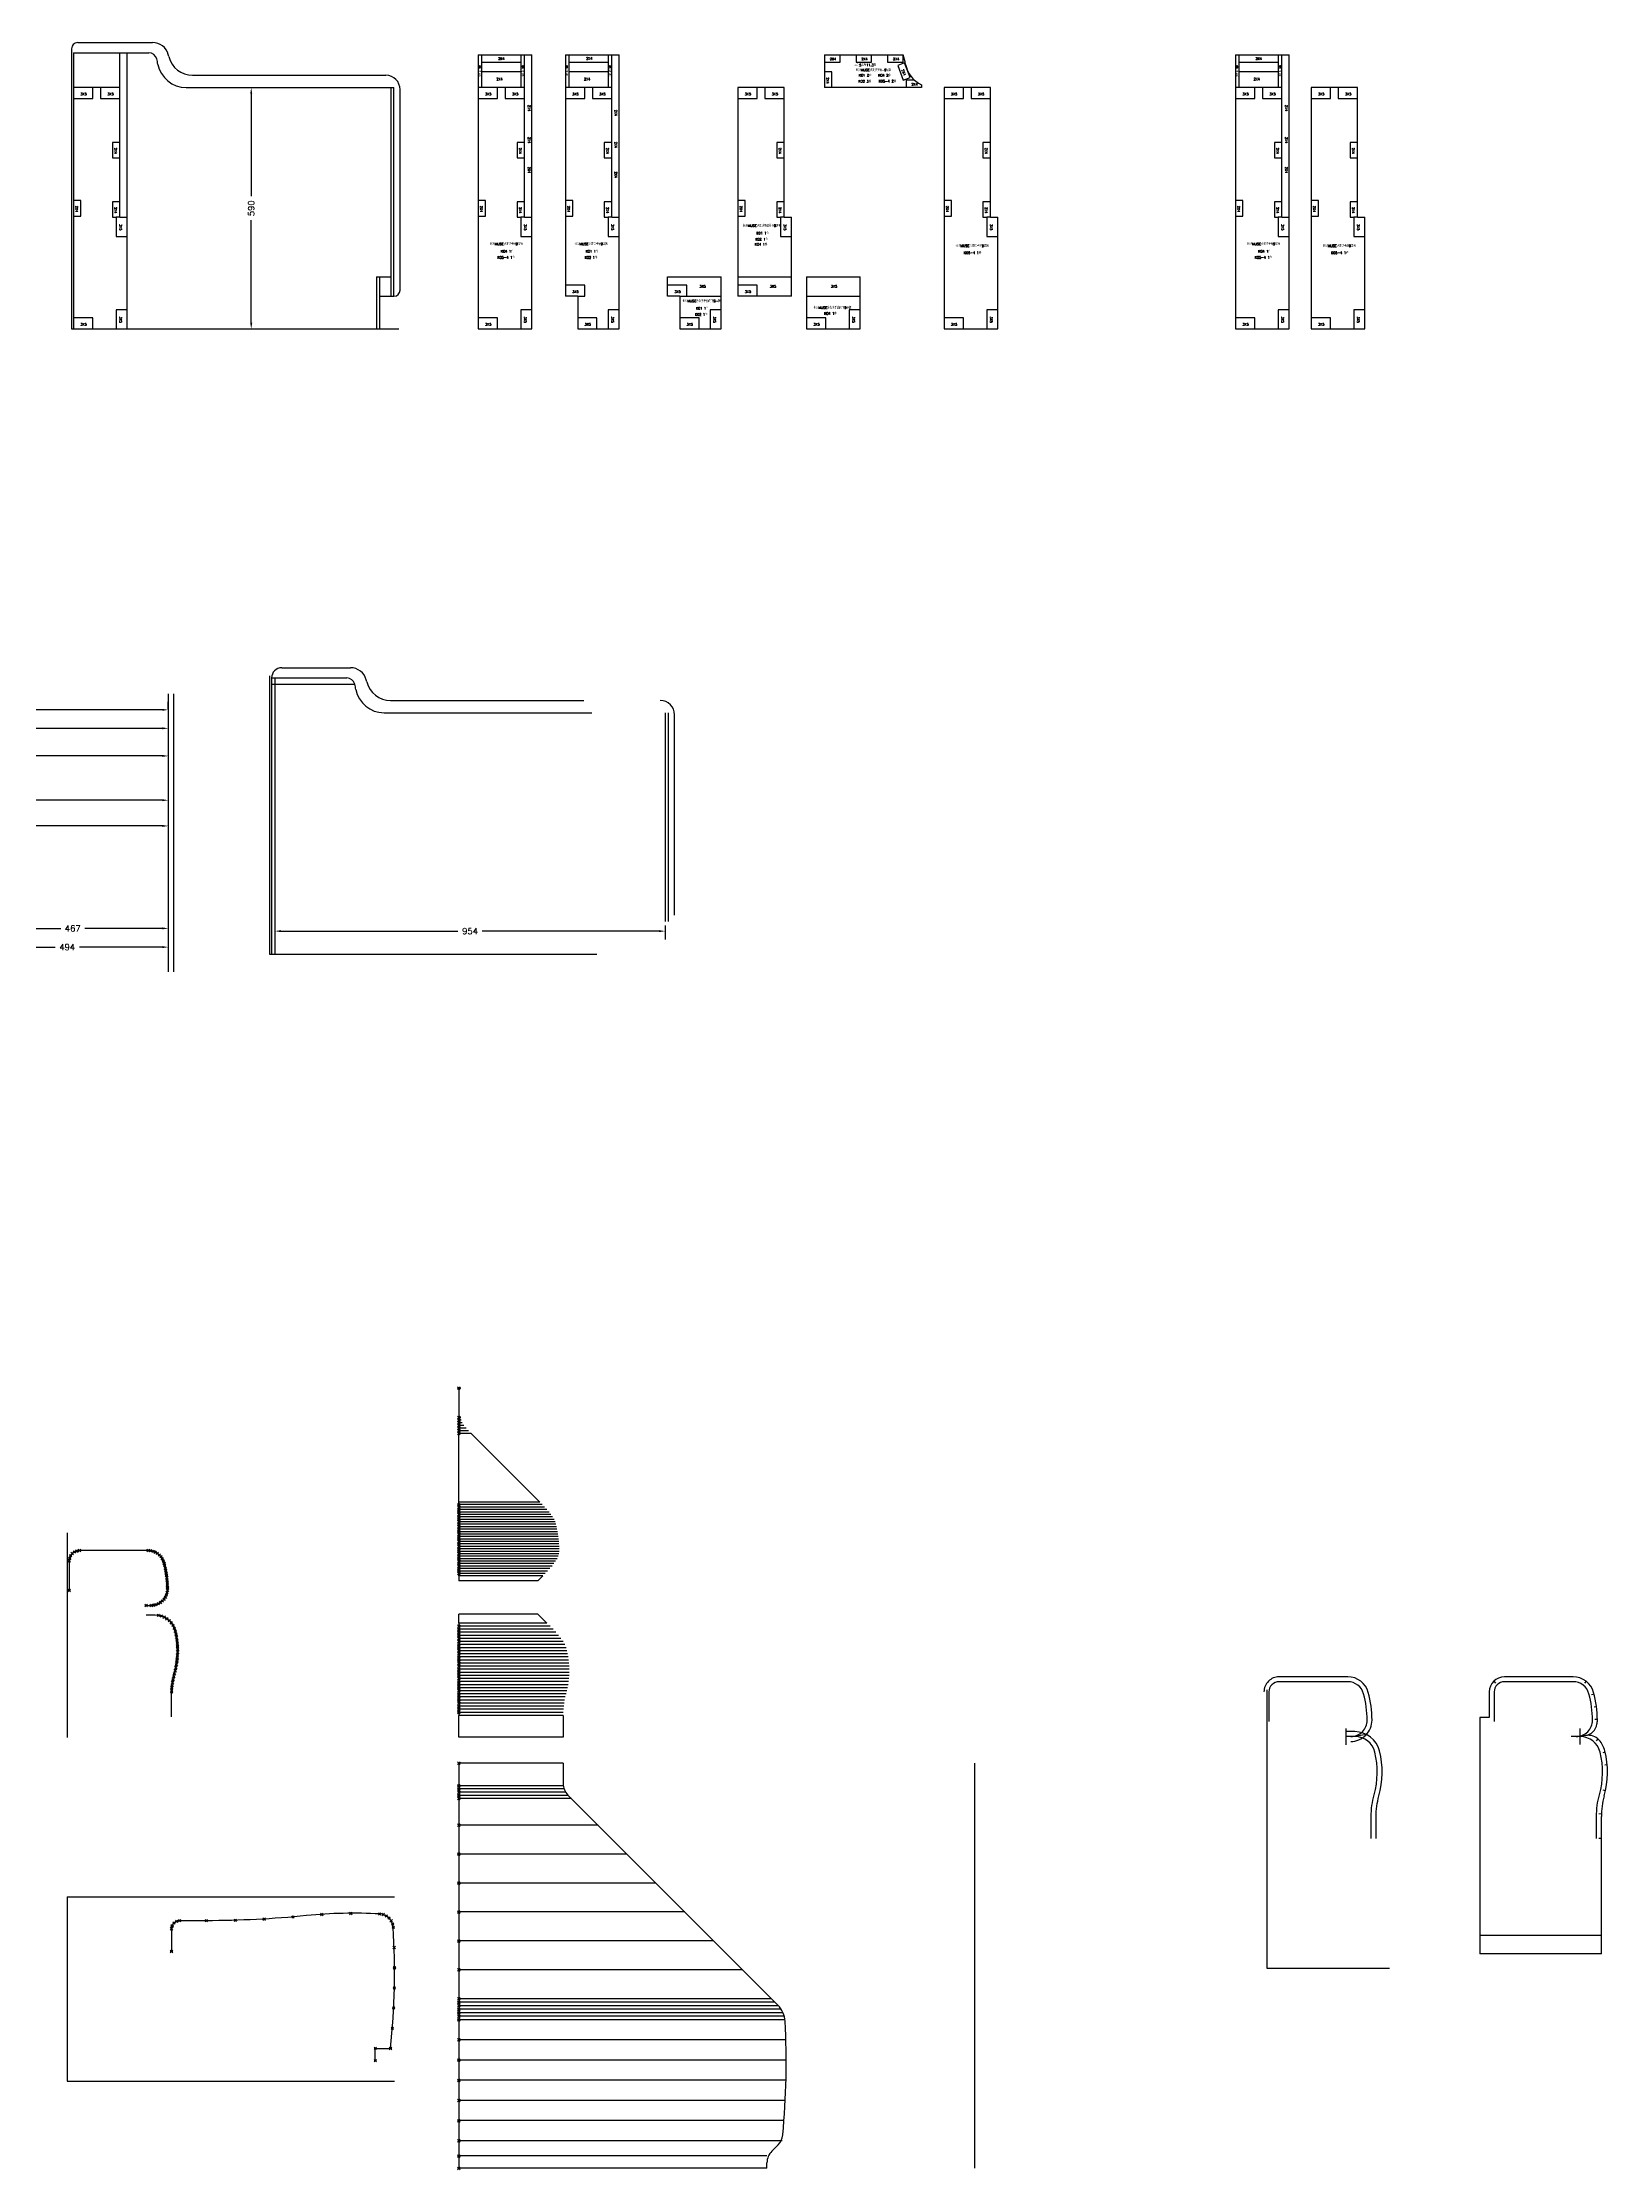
# Model space of a CAD drawing. Header units: millimetres. Extents: x 1211946 to 1266258, y -418433 to -400124.
# Drawn here: x 1246243 to 1250068, y -408978 to -403779 of the extents above; entities that cross this region are included whole.
import ezdxf

# ---------------------------------------------------------------- set-up
doc = ezdxf.new("R2010")
doc.units = ezdxf.units.MM
doc.header["$LTSCALE"] = 5
doc.header["$PDMODE"] = 35
doc.header["$PDSIZE"] = 3
doc.layers.add('缝头内线', color=1, linetype='Continuous')
doc.styles.add('SIMPLEX', font='simplex.shx', dxfattribs={"bigfont": 'gbcbig.shx'})
doc.dimstyles.new('25', dxfattribs={"dimtxt": 15, "dimasz": 15, "dimexe": 20, "dimexo": 10, "dimgap": 10, "dimtad": 0, "dimdec": 1, "dimzin": 12, "dimdsep": 46, "dimtxsty": 'SIMPLEX', "dimcen": 50, "dimclrd": 256, "dimclre": 256, "dimclrt": 3, "dimazin": 3, "dimtfac": 1, "dimtdec": 1, "dimtmove": 1, "dimatfit": 3, "dimfxl": 0, "dimlwd": -1, "dimlwe": -1, "dimarcsym": 0})

# ---------------------------------------------------------------- blocks, each defined once
blk = doc.blocks.new('*D30')
at = {"transparency": 16777216}
for p, q in [((1246056.7, -405980.9), (1246056.7, -406010.3)), ((1246071.7, -405990.3), (1246274, -405990.3)), ((1246535.7, -405990.3), (1246333.3, -405990.3)), ((1246550.7, -405980.9), (1246550.7, -406010.3))]:
    blk.add_line(p, q, dxfattribs=at)
for points in [[(1246071.7, -405987.8), (1246071.7, -405992.8), (1246056.7, -405990.3)], [(1246535.7, -405987.8), (1246535.7, -405992.8), (1246550.7, -405990.3)]]:
    blk.add_solid(points, dxfattribs=at)
at = {"layer": 'Defpoints', "color": 0, "transparency": 16777216}
for p in [(1246056.7, -405970.9), (1246550.7, -405970.9), (1246550.7, -405990.3)]:
    blk.add_point(p, dxfattribs=at)
at = {"color": 3, "transparency": 16777216, "insert": (1246303.7, -405990.3), "char_height": 15, "attachment_point": 5, "style": 'SIMPLEX'}
blk.add_mtext('494', dxfattribs=at)
blk = doc.blocks.new('*D31')
at = {"transparency": 16777216}
for p, q in [((1246083.7, -405953.9), (1246083.7, -405964.6)), ((1246098.7, -405944.6), (1246287.9, -405944.6)), ((1246535.7, -405944.6), (1246346.4, -405944.6)), ((1246550.7, -405953.9), (1246550.7, -405964.6))]:
    blk.add_line(p, q, dxfattribs=at)
for points in [[(1246098.7, -405942.1), (1246098.7, -405947.1), (1246083.7, -405944.6)], [(1246535.7, -405942.1), (1246535.7, -405947.1), (1246550.7, -405944.6)]]:
    blk.add_solid(points, dxfattribs=at)
at = {"layer": 'Defpoints', "color": 0, "transparency": 16777216}
for p in [(1246083.7, -405943.9), (1246550.7, -405943.9), (1246550.7, -405944.6)]:
    blk.add_point(p, dxfattribs=at)
at = {"color": 3, "transparency": 16777216, "insert": (1246317.2, -405944.6), "char_height": 15, "attachment_point": 5, "style": 'SIMPLEX'}
blk.add_mtext('467', dxfattribs=at)
blk = doc.blocks.new('*D32')
at = {"transparency": 16777216}
for p, q in [((1245543.7, -405694.1), (1246004.7, -405694.1)), ((1246535.7, -405694.1), (1246074.7, -405694.1)), ((1245528.7, -405698.5), (1245528.7, -405714.1)), ((1246550.7, -405698.5), (1246550.7, -405714.1))]:
    blk.add_line(p, q, dxfattribs=at)
for points in [[(1245543.7, -405691.6), (1245543.7, -405696.6), (1245528.7, -405694.1)], [(1246535.7, -405691.6), (1246535.7, -405696.6), (1246550.7, -405694.1)]]:
    blk.add_solid(points, dxfattribs=at)
at = {"layer": 'Defpoints', "color": 0, "transparency": 16777216}
for p in [(1245528.7, -405688.5), (1246550.7, -405688.5), (1246550.7, -405694.1)]:
    blk.add_point(p, dxfattribs=at)
at = {"color": 3, "transparency": 16777216, "insert": (1246039.7, -405694.1), "char_height": 15, "attachment_point": 5, "style": 'SIMPLEX'}
blk.add_mtext('1022', dxfattribs=at)
blk = doc.blocks.new('*D33')
at = {"transparency": 16777216}
for p, q in [((1245534.6, -405638.6), (1245534.6, -405651.3)), ((1245549.6, -405631.3), (1246001.6, -405631.3)), ((1246535.7, -405631.3), (1246083.7, -405631.3)), ((1246550.7, -405638.6), (1246550.7, -405651.3))]:
    blk.add_line(p, q, dxfattribs=at)
for points in [[(1245549.6, -405628.8), (1245549.6, -405633.8), (1245534.6, -405631.3)], [(1246535.7, -405628.8), (1246535.7, -405633.8), (1246550.7, -405631.3)]]:
    blk.add_solid(points, dxfattribs=at)
at = {"layer": 'Defpoints', "color": 0, "transparency": 16777216}
for p in [(1245534.6, -405628.6), (1246550.7, -405628.6), (1246550.7, -405631.3)]:
    blk.add_point(p, dxfattribs=at)
at = {"color": 3, "transparency": 16777216, "insert": (1246042.6, -405631.3), "char_height": 15, "attachment_point": 5, "style": 'SIMPLEX'}
blk.add_mtext('1016.1', dxfattribs=at)
blk = doc.blocks.new('*D34')
at = {"transparency": 16777216}
for p, q in [((1245516.1, -405514.9), (1245516.1, -405543)), ((1245531.1, -405523), (1245987.7, -405523)), ((1246535.7, -405523), (1246079.1, -405523)), ((1246550.7, -405514.9), (1246550.7, -405543))]:
    blk.add_line(p, q, dxfattribs=at)
for points in [[(1245531.1, -405520.5), (1245531.1, -405525.5), (1245516.1, -405523)], [(1246535.7, -405520.5), (1246535.7, -405525.5), (1246550.7, -405523)]]:
    blk.add_solid(points, dxfattribs=at)
at = {"layer": 'Defpoints', "color": 0, "transparency": 16777216}
for p in [(1245516.1, -405504.9), (1246550.7, -405504.9), (1246550.7, -405523)]:
    blk.add_point(p, dxfattribs=at)
at = {"color": 3, "transparency": 16777216, "insert": (1246033.4, -405523), "char_height": 15, "attachment_point": 5, "style": 'SIMPLEX'}
blk.add_mtext('1034.5', dxfattribs=at)
blk = doc.blocks.new('*D35')
at = {"transparency": 16777216}
for p, q in [((1245518.8, -405455.9), (1245518.8, -405475.6)), ((1245533.8, -405455.6), (1245990.8, -405455.6)), ((1246535.7, -405455.6), (1246078.7, -405455.6)), ((1246550.7, -405455.9), (1246550.7, -405475.6))]:
    blk.add_line(p, q, dxfattribs=at)
for points in [[(1245533.8, -405453.1), (1245533.8, -405458.1), (1245518.8, -405455.6)], [(1246535.7, -405453.1), (1246535.7, -405458.1), (1246550.7, -405455.6)]]:
    blk.add_solid(points, dxfattribs=at)
at = {"layer": 'Defpoints', "color": 0, "transparency": 16777216}
for p in [(1245518.8, -405445.9), (1246550.7, -405445.9), (1246550.7, -405455.6)]:
    blk.add_point(p, dxfattribs=at)
at = {"color": 3, "transparency": 16777216, "insert": (1246034.7, -405455.6), "char_height": 15, "attachment_point": 5, "style": 'SIMPLEX'}
blk.add_mtext('1031.9', dxfattribs=at)
blk = doc.blocks.new('*D36')
at = {"transparency": 16777216}
for p, q in [((1245511.8, -405407.9), (1245511.8, -405390.4)), ((1245526.8, -405410.4), (1245985.5, -405410.4)), ((1246535.7, -405410.4), (1246077, -405410.4)), ((1246550.7, -405407.9), (1246550.7, -405390.4))]:
    blk.add_line(p, q, dxfattribs=at)
for points in [[(1245526.8, -405407.9), (1245526.8, -405412.9), (1245511.8, -405410.4)], [(1246535.7, -405407.9), (1246535.7, -405412.9), (1246550.7, -405410.4)]]:
    blk.add_solid(points, dxfattribs=at)
at = {"layer": 'Defpoints', "color": 0, "transparency": 16777216}
for p in [(1245511.8, -405417.9), (1246550.7, -405410.4), (1246550.7, -405417.9)]:
    blk.add_point(p, dxfattribs=at)
at = {"color": 3, "transparency": 16777216, "insert": (1246031.2, -405410.4), "char_height": 15, "attachment_point": 5, "style": 'SIMPLEX'}
blk.add_mtext('1038.8', dxfattribs=at)
blk = doc.blocks.new('*D60')
at = {"transparency": 16777216}
for p, q in [((1246811, -405937.5), (1246811, -405971.3)), ((1246826, -405951.3), (1247258.4, -405951.3)), ((1247750, -405951.3), (1247317.6, -405951.3)), ((1247765, -405937.5), (1247765, -405971.3))]:
    blk.add_line(p, q, dxfattribs=at)
for points in [[(1246826, -405948.8), (1246826, -405953.8), (1246811, -405951.3)], [(1247750, -405948.8), (1247750, -405953.8), (1247765, -405951.3)]]:
    blk.add_solid(points, dxfattribs=at)
at = {"layer": 'Defpoints', "color": 0, "transparency": 16777216}
for p in [(1246811, -405927.5), (1246811, -405951.3), (1247765, -405927.5)]:
    blk.add_point(p, dxfattribs=at)
at = {"color": 3, "transparency": 16777216, "insert": (1247288, -405951.3), "char_height": 15, "attachment_point": 5, "style": 'SIMPLEX'}
blk.add_mtext('954', dxfattribs=at)
blk = doc.blocks.new('*D61')
at = {"transparency": 16777216}
for p, q in [((1246704.5, -403889.4), (1246773.3, -403889.4)), ((1246753.3, -403904.4), (1246753.3, -404155.1)), ((1246753.3, -404464.4), (1246753.3, -404213.7)), ((1246704.5, -404479.4), (1246773.3, -404479.4))]:
    blk.add_line(p, q, dxfattribs=at)
for points in [[(1246750.8, -403904.4), (1246755.8, -403904.4), (1246753.3, -403889.4)], [(1246750.8, -404464.4), (1246755.8, -404464.4), (1246753.3, -404479.4)]]:
    blk.add_solid(points, dxfattribs=at)
at = {"layer": 'Defpoints', "color": 0, "transparency": 16777216}
for p in [(1246694.5, -403889.4), (1246694.5, -404479.4), (1246753.3, -404479.4)]:
    blk.add_point(p, dxfattribs=at)
at = {"color": 3, "transparency": 16777216, "insert": (1246753.3, -404184.4), "char_height": 15, "attachment_point": 5, "rotation": 90, "style": 'SIMPLEX'}
blk.add_mtext('590', dxfattribs=at)

msp = doc.modelspace()

# ---------------------------------------------------------------- linework, layer by layer
for p, q in [((1246314.18, -403794.37), (1246314.18, -404479.37)), ((1246319.18, -403804.37), (1246502.96, -403804.37)), ((1246432.18, -404206.37), (1246432.18, -403804.37)), ((1246450.18, -404479.37), (1246450.18, -403804.37)), ((1247308.13, -403809.37), (1247439.13, -403809.37)), ((1247308.13, -403809.37), (1247308.13, -404479.37)), ((1247439.13, -404479.37), (1247439.13, -403809.37)), ((1247521.21, -403809.37), (1247652.21, -403809.37)), ((1247521.21, -403809.37), (1247521.21, -404399.37)), ((1247652.21, -404479.37), (1247652.21, -403809.37)), ((1248154.18, -403809.37), (1248346.5, -403809.37)), ((1248154.18, -403809.37), (1248154.18, -403889.37)), ((1249158.88, -403809.37), (1249289.88, -403809.37)), ((1249158.88, -403809.37), (1249158.88, -404479.37)), ((1249289.88, -404479.37), (1249289.88, -403809.37)), ((1246432.18, -403889.37), (1246319.18, -403889.37)), ((1246594.05, -403889.37), (1247102.18, -403889.37)), ((1247942.67, -403889.37), (1247942.67, -404399.37)), ((1248055.67, -403889.37), (1247942.67, -403889.37)), ((1248055.67, -404206.37), (1248055.67, -403889.37)), ((1248391.6, -403889.37), (1248154.18, -403889.37)), ((1248391.6, -403882.87), (1248391.6, -403889.37)), ((1248446.59, -403889.37), (1248446.59, -404479.37)), ((1248559.59, -403889.37), (1248446.59, -403889.37)), ((1248559.59, -404206.37), (1248559.59, -403889.37)), ((1249343.72, -403889.37), (1249343.72, -404479.37)), ((1249456.72, -403889.37), (1249343.72, -403889.37)), ((1249456.72, -404206.37), (1249456.72, -403889.37)), ((1246432.18, -404206.37), (1246450.18, -404206.37)), ((1248055.67, -404206.37), (1248073.67, -404206.37)), ((1248073.67, -404399.37), (1248073.67, -404206.37)), ((1248559.59, -404206.37), (1248577.59, -404206.37)), ((1248577.59, -404479.37), (1248577.59, -404206.37)), ((1249456.72, -404206.37), (1249474.72, -404206.37)), ((1249474.72, -404479.37), (1249474.72, -404206.37)), ((1247059.18, -404352.37), (1247094.18, -404352.37)), ((1247770.71, -404352.37), (1247901.71, -404352.37)), ((1247770.71, -404399.37), (1247770.71, -404352.37)), ((1247901.71, -404479.37), (1247901.71, -404352.37)), ((1248110.44, -404352.37), (1248241.44, -404352.37)), ((1248110.44, -404352.37), (1248110.44, -404479.37)), ((1248241.44, -404479.37), (1248241.44, -404352.37)), ((1247067.18, -404399.37), (1247102.18, -404399.37)), ((1247551.21, -404399.37), (1247521.21, -404399.37)), ((1247551.21, -404399.37), (1247551.21, -404479.37)), ((1247800.71, -404399.37), (1247770.71, -404399.37)), ((1247800.71, -404399.37), (1247800.71, -404479.37)), ((1248073.67, -404399.37), (1247942.67, -404399.37)), ((1246314.18, -404479.37), (1247114.18, -404479.37)), ((1247308.13, -404479.37), (1247439.13, -404479.37)), ((1247551.21, -404479.37), (1247652.21, -404479.37)), ((1247800.71, -404479.37), (1247901.71, -404479.37)), ((1248110.44, -404479.37), (1248241.44, -404479.37)), ((1248446.59, -404479.37), (1248577.59, -404479.37)), ((1249158.88, -404479.37), (1249289.88, -404479.37)), ((1249343.72, -404479.37), (1249474.72, -404479.37)), ((1246798, -405327.53), (1246798, -406007.53)), ((1246803, -405332.53), (1246986.79, -405332.53)), ((1246550.66, -405370.91), (1246550.66, -406050.91)), ((1246563.66, -405370.91), (1246563.66, -406050.91)), ((1246803, -405347.53), (1247006.16, -405347.53)), ((1247077.88, -405417.53), (1247586, -405417.53)), ((1246798, -406007.53), (1247598, -406007.53)), ((1247265.75, -407067.93), (1247260.75, -407067.93)), ((1247260.75, -407139.93), (1247260.75, -407179.2)), ((1247265.75, -407139.93), (1247260.75, -407139.93)), ((1247266.6, -407146.47), (1247260.75, -407146.47)), ((1247269.1, -407153.02), (1247260.75, -407153.02)), ((1247273.07, -407159.56), (1247260.75, -407159.56)), ((1247278.25, -407166.11), (1247260.75, -407166.11)), ((1247284.28, -407172.65), (1247260.75, -407172.65)), ((1247290.75, -407179.2), (1247260.75, -407179.2)), ((1247290.75, -407179.2), (1247458.56, -407347.01)), ((1247260.75, -407527.32), (1247260.75, -407347.01)), ((1247458.56, -407347.01), (1247260.75, -407347.01)), ((1247464.55, -407353.02), (1247260.75, -407353.02)), ((1247470.4, -407359.03), (1247260.75, -407359.03)), ((1247475.98, -407365.04), (1247260.75, -407365.04)), ((1247481.18, -407371.05), (1247260.75, -407371.05)), ((1247485.86, -407377.06), (1247260.75, -407377.06)), ((1247489.93, -407383.07), (1247260.75, -407383.07)), ((1247493.29, -407389.08), (1247260.75, -407389.08)), ((1247495.87, -407395.09), (1247260.75, -407395.09)), ((1247497.64, -407401.1), (1247260.75, -407401.1)), ((1247499.1, -407407.11), (1247260.75, -407407.11)), ((1246303.55, -407421.93), (1246303.55, -407921.93)), ((1247500.42, -407413.12), (1247260.75, -407413.12)), ((1247501.6, -407419.13), (1247260.75, -407419.13)), ((1247502.64, -407425.14), (1247260.75, -407425.14)), ((1247503.53, -407431.15), (1247260.75, -407431.15)), ((1247504.28, -407437.16), (1247260.75, -407437.16)), ((1247504.89, -407443.17), (1247260.75, -407443.17)), ((1247505.35, -407449.18), (1247260.75, -407449.18)), ((1247505.67, -407455.19), (1247260.75, -407455.19)), ((1247505.85, -407461.2), (1247260.75, -407461.2)), ((1247505.79, -407467.22), (1247260.75, -407467.22)), ((1247504.93, -407473.23), (1247260.75, -407473.23)), ((1247503.2, -407479.24), (1247260.75, -407479.24)), ((1247500.62, -407485.25), (1247260.75, -407485.25)), ((1247497.26, -407491.26), (1247260.75, -407491.26)), ((1247493.19, -407497.27), (1247260.75, -407497.27)), ((1247488.5, -407503.28), (1247260.75, -407503.28)), ((1247483.31, -407509.29), (1247260.75, -407509.29)), ((1247477.72, -407515.3), (1247260.75, -407515.3)), ((1247471.87, -407521.31), (1247260.75, -407521.31)), ((1247465.88, -407527.32), (1247260.75, -407527.32)), ((1247453.89, -407539.32), (1247260.75, -407539.32)), ((1247453.89, -407539.32), (1247465.88, -407527.32)), ((1247453.89, -407620.32), (1247260.75, -407620.32)), ((1247453.89, -407620.32), (1247476.04, -407642.47)), ((1247260.75, -407642.47), (1247260.75, -407868.31)), ((1247476.04, -407642.47), (1247260.75, -407642.47)), ((1247483.54, -407650), (1247260.75, -407650)), ((1247490.87, -407657.53), (1247260.75, -407657.53)), ((1247497.86, -407665.06), (1247260.75, -407665.06)), ((1247504.36, -407672.59), (1247260.75, -407672.59)), ((1247510.22, -407680.11), (1247260.75, -407680.11)), ((1247515.31, -407687.64), (1247260.75, -407687.64)), ((1247519.5, -407695.17), (1247260.75, -407695.17)), ((1247522.72, -407702.7), (1247260.75, -407702.7)), ((1247524.89, -407710.23), (1247260.75, -407710.23)), ((1247526.51, -407717.75), (1247260.75, -407717.75)), ((1247527.86, -407725.28), (1247260.75, -407725.28)), ((1247528.94, -407732.81), (1247260.75, -407732.81)), ((1247529.74, -407740.34), (1247260.75, -407740.34)), ((1247530.27, -407747.86), (1247260.75, -407747.86)), ((1247530.52, -407755.39), (1247260.75, -407755.39)), ((1247530.5, -407762.92), (1247260.75, -407762.92)), ((1247530.2, -407770.45), (1247260.75, -407770.45)), ((1249983.66, -407773.87), (1249815.85, -407773.87)), ((1247529.62, -407777.98), (1247260.75, -407777.98)), ((1247528.77, -407785.5), (1247260.75, -407785.5)), ((1247527.64, -407793.03), (1247260.75, -407793.03)), ((1247526.24, -407800.56), (1247260.75, -407800.56)), ((1247524.58, -407808.09), (1247260.75, -407808.09)), ((1247522.65, -407815.61), (1247260.75, -407815.61)), ((1247520.83, -407823.14), (1247260.75, -407823.14)), ((1249235.25, -407805.87), (1249235.25, -408485.87)), ((1249240.25, -407810.87), (1249240.25, -407882.87)), ((1249778.85, -407810.87), (1249778.85, -407872.87)), ((1247519.28, -407830.67), (1247260.75, -407830.67)), ((1247518.01, -407838.2), (1247260.75, -407838.2)), ((1247517.02, -407845.73), (1247260.75, -407845.73)), ((1247516.31, -407853.25), (1247260.75, -407853.25)), ((1247515.89, -407860.78), (1247260.75, -407860.78)), ((1247515.75, -407868.31), (1247260.75, -407868.31)), ((1247515.75, -407868.31), (1247515.75, -407921.72)), ((1249755.85, -407872.87), (1249755.85, -408450.87)), ((1249778.85, -407872.87), (1249755.85, -407872.87)), ((1247515.75, -407921.72), (1247260.75, -407921.72)), ((1249428.39, -407899.87), (1249428.39, -407939.87)), ((1250015.12, -407917.29), (1250000.4, -407919.87)), ((1247260.75, -407984.96), (1247260.75, -408974.94)), ((1247515.75, -407984.96), (1247260.75, -407984.96)), ((1247515.75, -407984.96), (1247515.75, -408034.69)), ((1248520.75, -407984.96), (1248520.75, -408974.94)), ((1247515.75, -408039.96), (1247260.75, -408039.96)), ((1247517.27, -408047.81), (1247260.75, -408047.81)), ((1247521.61, -408055.66), (1247260.75, -408055.66)), ((1247528.09, -408063.52), (1247260.75, -408063.52)), ((1247535.75, -408071.37), (1247260.75, -408071.37)), ((1247527.44, -408062.95), (1248040.39, -408576.68)), ((1247600.76, -408136.38), (1247260.75, -408136.38)), ((1250052.85, -408450.87), (1250052.85, -408115.46)), ((1247671.5, -408207.13), (1247260.75, -408207.13)), ((1247742.17, -408277.88), (1247260.75, -408277.88)), ((1246303.55, -408311.92), (1247103.55, -408311.92)), ((1246303.55, -408311.92), (1246303.55, -408761.92)), ((1247812.73, -408348.62), (1247260.75, -408348.62)), ((1247882.93, -408419.37), (1247260.75, -408419.37)), ((1250052.85, -408450.87), (1249755.85, -408450.87)), ((1247953.87, -408490.11), (1247260.75, -408490.11)), ((1249235.25, -408485.87), (1249535.25, -408485.87)), ((1248024.59, -408560.86), (1247260.75, -408560.86)), ((1248032.94, -408569.36), (1247260.75, -408569.36)), ((1248040.68, -408577.86), (1247260.75, -408577.86)), ((1248047.37, -408586.36), (1247260.75, -408586.36)), ((1248052.61, -408594.86), (1247260.75, -408594.86)), ((1248056.09, -408603.36), (1247260.75, -408603.36)), ((1248057.61, -408611.86), (1247260.75, -408611.86)), ((1248059.85, -408661.2), (1247260.75, -408661.2)), ((1248060.73, -408710.55), (1247260.75, -408710.55)), ((1246303.55, -408761.92), (1247103.55, -408761.92)), ((1248060.26, -408759.9), (1247260.75, -408759.9)), ((1248058.44, -408809.25), (1247260.75, -408809.25)), ((1248055.27, -408858.6), (1247260.75, -408858.6)), ((1248050.75, -408907.94), (1247260.75, -408907.94)), ((1248025.46, -408933.23), (1248040.68, -408918.01)), ((1248013.75, -408944.94), (1247260.75, -408944.94)), ((1248013.75, -408974.94), (1248013.75, -408961.51)), ((1248013.75, -408974.94), (1247260.75, -408974.94))]:
    msp.add_line(p, q)
at = {"color": 6}
for p, q in [((1246319.18, -403804.37), (1246319.18, -404479.37)), ((1247094.18, -403889.37), (1247094.18, -404399.37)), ((1247102.18, -404399.37), (1247102.18, -403889.37)), ((1247059.18, -404352.37), (1247059.18, -404479.37)), ((1247067.18, -404352.37), (1247067.18, -404479.37)), ((1246803, -405332.53), (1246803, -406007.53)), ((1246811, -405332.53), (1246811, -406007.53)), ((1247765, -405417.53), (1247765, -405927.53)), ((1247773, -405927.53), (1247773, -405417.53))]:
    msp.add_line(p, q, dxfattribs=at)
at = {"color": 1}
for p, q in [((1247316.13, -403827.37), (1247413.13, -403827.37)), ((1247529.21, -403827.37), (1247626.21, -403827.37)), ((1249166.88, -403827.37), (1249263.88, -403827.37))]:
    msp.add_line(p, q, dxfattribs=at)
at = {"color": 2}
for p, q in [((1249789.68, -407784.71), (1249793.93, -407788.95)), ((1250015.25, -407784.57), (1250011.6, -407789.33)), ((1250034.88, -407816.19), (1250029.06, -407817.67)), ((1250040.79, -407847.05), (1250034.84, -407847.82)), ((1250042.97, -407878.39), (1250036.97, -407878.45)), ((1249478.95, -407914.76), (1249449.8, -407919.87)), ((1250044.38, -407925.58), (1250040.4, -407930.07)), ((1250062.02, -407957.9), (1250056.18, -407959.26)), ((1250066.92, -407989.25), (1250060.94, -407989.74)), ((1250062.84, -408052.4), (1250056.97, -408051.15)), ((1250052.95, -408109.27), (1250046.95, -408109.07)), ((1250052.85, -408168.87), (1250046.85, -408168.87))]:
    msp.add_line(p, q, dxfattribs=at)
at = {"color": 3}
msp.add_line((1250001.13, -407939.42), (1250001.13, -407900.04), dxfattribs=at)
at = {"ltscale": 2}
msp.add_arc((1246329.18, -403794.37), 15, 90, 180, dxfattribs=at)
for centre, radius, start, end in [((1246502.96, -403824.37), 20, 14.47573, 90), ((1246309.31, -403874.36), 220, 10.93145, 14.47573), ((1248136.32, -403874.36), 220, 10.93145, 17.18315), ((1246594.05, -403819.37), 70, 190.93145, 270), ((1248421.05, -403819.37), 70, 190.93145, 245.11804), ((1246986.79, -405352.53), 20, 14.47573, 90), ((1246793.14, -405402.52), 220, 10.93145, 14.47573), ((1247077.88, -405347.53), 70, 190.93145, 270), ((1249815.85, -407810.87), 37, 90, 180), ((1249983.66, -407825.87), 52, 15.18141, 90), ((1249780.98, -407880.87), 262, 0.27119, 15.18141), ((1249990.98, -407879.87), 52, 349.18892, 0.2712), ((1250007.68, -407883.06), 35, 279.94576, 349.18892), ((1250021.16, -407951.76), 35, 42.11698, 99.94576), ((1250001.13, -407969.87), 62, 13.85412, 42.11698), ((1249850.64, -408006.99), 217, 344.46426, 13.85412), ((1247555.75, -408034.69), 40, 180, 224.95623), ((1250240.85, -408115.46), 188, 164.46426, 180), ((1247997.93, -408619.08), 60, 3.25395, 44.95623), ((1246254.75, -408718.18), 1805.99, 354.42556, 3.25395), ((1248012.39, -408889.73), 40, 315, 354.42556), ((1248053.75, -408961.51), 40, 135, 180)]:
    msp.add_arc(centre, radius, start, end)
for p in [(1247260.75, -407067.93), (1247260.75, -407139.93), (1247260.75, -407146.47), (1247260.75, -407153.02), (1247260.75, -407159.56), (1247260.75, -407166.11), (1247260.75, -407172.65), (1247260.75, -407179.2), (1247260.75, -407353.02), (1247260.75, -407359.03), (1247260.75, -407365.04), (1247260.75, -407371.05), (1247260.75, -407377.06), (1247260.75, -407383.07), (1247260.75, -407389.08), (1247260.75, -407395.09), (1247260.75, -407401.1), (1247260.75, -407407.11), (1247260.75, -407413.12), (1246327.08, -407466.08), (1246333.55, -407465.23), (1246501.36, -407465.23), (1246507.35, -407465.68), (1246513.2, -407467.02), (1247260.75, -407419.13), (1247260.75, -407425.14), (1247260.75, -407431.15), (1247260.75, -407437.16), (1247260.75, -407443.17), (1247260.75, -407449.18), (1247260.75, -407455.19), (1247260.75, -407461.2), (1247260.75, -407467.22), (1246308.55, -407490.23), (1246309.4, -407483.76), (1246311.9, -407477.73), (1246315.88, -407472.55), (1246321.05, -407468.58), (1246518.79, -407469.23), (1246523.98, -407472.24), (1246528.67, -407476), (1246532.73, -407480.42), (1246536.09, -407485.39), (1246538.67, -407490.81), (1246540.45, -407496.55), (1246541.91, -407502.38), (1246543.23, -407508.25), (1246544.41, -407514.14), (1247260.75, -407473.23), (1247260.75, -407479.24), (1247260.75, -407485.25), (1247260.75, -407491.26), (1247260.75, -407497.27), (1247260.75, -407503.28), (1247260.75, -407509.29), (1247260.75, -407515.3), (1246308.55, -407562.23), (1246545.44, -407520.06), (1246546.34, -407526), (1246547.09, -407531.97), (1246547.7, -407537.95), (1246547.74, -407567.9), (1246548.16, -407543.94), (1246548.48, -407549.94), (1246548.6, -407561.96), (1246548.65, -407555.95), (1247260.75, -407521.31), (1246496.69, -407599.23), (1246508.69, -407599.23), (1246514.68, -407598.78), (1246520.53, -407597.44), (1246526.11, -407595.23), (1246531.31, -407592.22), (1246535.99, -407588.46), (1246540.06, -407584.05), (1246543.42, -407579.07), (1246546, -407573.65), (1246526.34, -407623.5), (1246533.67, -407625.18), (1246540.66, -407627.95), (1246547.16, -407631.73), (1246553.02, -407636.44), (1246558.11, -407641.98), (1246562.31, -407648.22), (1246565.52, -407655.02), (1246567.69, -407662.22), (1246569.32, -407669.57), (1247260.75, -407650), (1247260.75, -407657.53), (1247260.75, -407665.06), (1247260.75, -407672.59), (1246570.67, -407676.98), (1246571.74, -407684.43), (1246572.55, -407691.91), (1246573, -407721.99), (1246573.07, -407699.42), (1246573.3, -407714.47), (1246573.33, -407706.94), (1247260.75, -407680.11), (1247260.75, -407687.64), (1247260.75, -407695.17), (1247260.75, -407702.7), (1247260.75, -407710.23), (1247260.75, -407717.75), (1247260.75, -407725.28), (1246563.63, -407773.74), (1246565.45, -407766.43), (1246567.38, -407759.16), (1246569.05, -407751.82), (1246570.45, -407744.42), (1246571.57, -407736.98), (1246572.43, -407729.5), (1247260.75, -407732.81), (1247260.75, -407740.34), (1247260.75, -407747.86), (1247260.75, -407755.39), (1247260.75, -407762.92), (1247260.75, -407770.45), (1247260.75, -407777.98), (1246558.69, -407811), (1246559.12, -407803.48), (1246559.83, -407795.99), (1246560.82, -407788.52), (1246562.08, -407781.1), (1247260.75, -407785.5), (1247260.75, -407793.03), (1247260.75, -407800.56), (1247260.75, -407808.09), (1247260.75, -407815.61), (1247260.75, -407823.14), (1247260.75, -407830.67), (1247260.75, -407838.2), (1247260.75, -407845.73), (1247260.75, -407853.25), (1247260.75, -407860.78), (1247260.75, -407984.96), (1247260.75, -408039.96), (1247260.75, -408047.81), (1247260.75, -408055.66), (1247260.75, -408063.52), (1247260.75, -408071.37), (1247260.75, -408136.38), (1247260.75, -408207.13), (1247260.75, -408277.88), (1247260.75, -408348.62), (1246558.55, -408389.92), (1246560.08, -408382.27), (1246564.41, -408375.78), (1246570.9, -408371.44), (1246578.55, -408369.92), (1246643.57, -408369.92), (1246714.3, -408368.89), (1246784.98, -408365.8), (1246855.53, -408360.64), (1246925.99, -408354.33), (1246996.68, -408351.67), (1247067.39, -408353.36), (1247075.74, -408354.85), (1247083.48, -408358.3), (1247090.17, -408363.51), (1247095.41, -408370.17), (1247098.9, -408377.91), (1247100.42, -408386.25), (1246558.55, -408444.92), (1247102.65, -408435.54), (1247260.75, -408419.37), (1247103.54, -408484.88), (1247260.75, -408490.11), (1247103.07, -408534.23), (1247101.25, -408583.54), (1247260.75, -408560.86), (1247260.75, -408569.36), (1247260.75, -408577.86), (1247260.75, -408586.36), (1247260.75, -408594.86), (1247260.75, -408603.36), (1247098.07, -408632.78), (1247260.75, -408611.86), (1247260.75, -408661.2), (1247056.55, -408681.92), (1247056.55, -408711.92), (1247093.55, -408681.92), (1247260.75, -408710.55), (1247260.75, -408759.9), (1247260.75, -408809.25), (1247260.75, -408858.6), (1247260.75, -408907.94), (1247260.75, -408944.94), (1247260.75, -408974.94)]:
    msp.add_point(p)
at = {"layer": '缝头内线', "color": 1, "ltscale": 2}
for p, q in [((1246329.18, -403779.37), (1246511.99, -403779.37)), ((1246610.11, -403859.37), (1247082.18, -403859.37)), ((1247117.18, -404384.37), (1247117.18, -403894.37)), ((1246828, -405307.53), (1246995.81, -405307.53)), ((1247093.93, -405387.53), (1247566, -405387.53)), ((1247788, -405912.53), (1247788, -405422.53)), ((1247260.75, -407067.93), (1247260.75, -407139.93)), ((1247260.75, -407347.01), (1247260.75, -407179.2)), ((1246308.55, -407490.23), (1246308.55, -407562.23)), ((1246501.36, -407465.23), (1246333.55, -407465.23)), ((1247260.75, -407527.32), (1247260.75, -407539.32)), ((1246496.69, -407599.23), (1246508.69, -407599.23)), ((1247260.75, -407642.47), (1247260.75, -407620.32)), ((1246518.84, -407622.93), (1246496.69, -407622.93)), ((1246558.55, -407871.93), (1246558.55, -407818.52)), ((1247260.75, -407921.72), (1247260.75, -407868.31)), ((1250001.13, -407919.87), (1249978.98, -407919.87)), ((1246558.55, -408389.92), (1246558.55, -408444.92)), ((1246643.57, -408369.92), (1246578.55, -408369.92)), ((1250052.85, -408405.87), (1249755.85, -408405.87)), ((1247056.55, -408711.92), (1247056.55, -408681.92)), ((1247056.55, -408681.92), (1247093.55, -408681.92))]:
    msp.add_line(p, q, dxfattribs=at)
at = {"layer": '缝头内线', "color": 1}
for p, q in [((1247316.13, -403809.37), (1247316.13, -403889.37)), ((1247413.13, -403889.37), (1247413.13, -403809.37)), ((1247421.13, -404206.37), (1247421.13, -403809.37)), ((1247529.21, -403809.37), (1247529.21, -403889.37)), ((1247626.21, -403889.37), (1247626.21, -403809.37)), ((1247634.21, -404206.37), (1247634.21, -403809.37)), ((1249166.88, -403809.37), (1249166.88, -403889.37)), ((1249263.88, -403889.37), (1249263.88, -403809.37)), ((1249271.88, -404206.37), (1249271.88, -403809.37)), ((1247413.13, -403851.37), (1247316.13, -403851.37)), ((1247626.21, -403851.37), (1247529.21, -403851.37)), ((1249263.88, -403851.37), (1249166.88, -403851.37)), ((1247421.13, -403889.37), (1247308.13, -403889.37)), ((1247634.21, -403889.37), (1247521.21, -403889.37)), ((1249271.88, -403889.37), (1249158.88, -403889.37)), ((1247421.13, -404206.37), (1247439.13, -404206.37)), ((1247634.21, -404206.37), (1247652.21, -404206.37)), ((1249271.88, -404206.37), (1249289.88, -404206.37)), ((1247942.67, -404352.37), (1248073.67, -404352.37)), ((1247989.67, -404372.37), (1247942.67, -404372.37)), ((1247989.67, -404399.37), (1247989.67, -404372.37)), ((1247551.21, -404399.37), (1247568.21, -404399.37)), ((1247800.71, -404399.37), (1247901.71, -404399.37)), ((1248110.44, -404399.37), (1248241.44, -404399.37))]:
    msp.add_line(p, q, dxfattribs=at)
for points in [[(1248154.18, -403827.37), (1248192.18, -403827.37), (1248192.18, -403809.37)], [(1248231.34, -403809.37), (1248231.34, -403827.37), (1248269.34, -403827.37), (1248269.34, -403809.37)], [(1248308.5, -403809.37), (1248308.5, -403827.37), (1248346.5, -403827.37), (1248346.5, -403809.37)], [(1248172.18, -403889.37), (1248172.18, -403851.37), (1248154.18, -403851.37)], [(1248374.19, -403871.37), (1248353.6, -403871.37), (1248353.6, -403889.37)], [(1246319.18, -403916.37), (1246366.18, -403916.37), (1246366.18, -403889.37)], [(1246385.18, -403889.37), (1246385.18, -403916.37), (1246432.18, -403916.37)], [(1247308.13, -403916.37), (1247355.13, -403916.37), (1247355.13, -403889.37)], [(1247374.13, -403889.37), (1247374.13, -403916.37), (1247421.13, -403916.37)], [(1247521.21, -403916.37), (1247568.21, -403916.37), (1247568.21, -403889.37)], [(1247587.21, -403889.37), (1247587.21, -403916.37), (1247634.21, -403916.37)], [(1247942.67, -403916.37), (1247989.67, -403916.37), (1247989.67, -403889.37)], [(1248008.67, -403889.37), (1248008.67, -403916.37), (1248055.67, -403916.37)], [(1248446.59, -403916.37), (1248493.59, -403916.37), (1248493.59, -403889.37)], [(1248512.59, -403889.37), (1248512.59, -403916.37), (1248559.59, -403916.37)], [(1249158.88, -403916.37), (1249205.88, -403916.37), (1249205.88, -403889.37)], [(1249224.88, -403889.37), (1249224.88, -403916.37), (1249271.88, -403916.37)], [(1249343.72, -403916.37), (1249390.72, -403916.37), (1249390.72, -403889.37)], [(1249409.72, -403889.37), (1249409.72, -403916.37), (1249456.72, -403916.37)], [(1246432.18, -404023.37), (1246414.18, -404023.37), (1246414.18, -404061.37), (1246432.18, -404061.37)], [(1247421.13, -404023.37), (1247403.13, -404023.37), (1247403.13, -404061.37), (1247421.13, -404061.37)], [(1247634.21, -404023.37), (1247616.21, -404023.37), (1247616.21, -404061.37), (1247634.21, -404061.37)], [(1248055.67, -404023.37), (1248037.67, -404023.37), (1248037.67, -404061.37), (1248055.67, -404061.37)], [(1248559.59, -404023.37), (1248541.59, -404023.37), (1248541.59, -404061.37), (1248559.59, -404061.37)], [(1249271.88, -404023.37), (1249253.88, -404023.37), (1249253.88, -404061.37), (1249271.88, -404061.37)], [(1249456.72, -404023.37), (1249438.72, -404023.37), (1249438.72, -404061.37), (1249456.72, -404061.37)], [(1246319.18, -404203.37), (1246337.18, -404203.37), (1246337.18, -404165.37), (1246319.18, -404165.37)], [(1246432.18, -404168.37), (1246414.18, -404168.37), (1246414.18, -404206.37), (1246423.18, -404206.37)], [(1247308.13, -404203.37), (1247326.13, -404203.37), (1247326.13, -404165.37), (1247308.13, -404165.37)], [(1247421.13, -404168.37), (1247403.13, -404168.37), (1247403.13, -404206.37), (1247412.13, -404206.37)], [(1247521.21, -404203.37), (1247539.21, -404203.37), (1247539.21, -404165.37), (1247521.21, -404165.37)], [(1247634.21, -404168.37), (1247616.21, -404168.37), (1247616.21, -404206.37), (1247625.21, -404206.37)], [(1247942.67, -404203.37), (1247960.67, -404203.37), (1247960.67, -404165.37), (1247942.67, -404165.37)], [(1248055.67, -404168.37), (1248037.67, -404168.37), (1248037.67, -404206.37), (1248046.67, -404206.37)], [(1248446.59, -404203.37), (1248464.59, -404203.37), (1248464.59, -404165.37), (1248446.59, -404165.37)], [(1248559.59, -404168.37), (1248541.59, -404168.37), (1248541.59, -404206.37), (1248550.59, -404206.37)], [(1249158.88, -404203.37), (1249176.88, -404203.37), (1249176.88, -404165.37), (1249158.88, -404165.37)], [(1249271.88, -404168.37), (1249253.88, -404168.37), (1249253.88, -404206.37), (1249262.88, -404206.37)], [(1249343.72, -404203.37), (1249361.72, -404203.37), (1249361.72, -404165.37), (1249343.72, -404165.37)], [(1249456.72, -404168.37), (1249438.72, -404168.37), (1249438.72, -404206.37), (1249447.72, -404206.37)], [(1246432.18, -404206.37), (1246423.18, -404206.37), (1246423.18, -404253.37), (1246450.18, -404253.37)], [(1247421.13, -404206.37), (1247412.13, -404206.37), (1247412.13, -404253.37), (1247439.13, -404253.37)], [(1247634.21, -404206.37), (1247625.21, -404206.37), (1247625.21, -404253.37), (1247652.21, -404253.37)], [(1248055.67, -404206.37), (1248046.67, -404206.37), (1248046.67, -404253.37), (1248073.67, -404253.37)], [(1248559.59, -404206.37), (1248550.59, -404206.37), (1248550.59, -404253.37), (1248577.59, -404253.37)], [(1249271.88, -404206.37), (1249262.88, -404206.37), (1249262.88, -404253.37), (1249289.88, -404253.37)], [(1249456.72, -404206.37), (1249447.72, -404206.37), (1249447.72, -404253.37), (1249474.72, -404253.37)], [(1247568.21, -404399.37), (1247568.21, -404372.37), (1247521.21, -404372.37)], [(1247817.71, -404399.37), (1247817.71, -404372.37), (1247770.71, -404372.37)], [(1246450.18, -404432.37), (1246423.18, -404432.37), (1246423.18, -404479.37)], [(1247439.13, -404432.37), (1247412.13, -404432.37), (1247412.13, -404479.37)], [(1247652.21, -404432.37), (1247625.21, -404432.37), (1247625.21, -404479.37)], [(1247901.71, -404432.37), (1247874.71, -404432.37), (1247874.71, -404479.37)], [(1248241.44, -404432.37), (1248214.44, -404432.37), (1248214.44, -404479.37)], [(1248577.59, -404432.37), (1248550.59, -404432.37), (1248550.59, -404479.37)], [(1249289.88, -404432.37), (1249262.88, -404432.37), (1249262.88, -404479.37)], [(1249474.72, -404432.37), (1249447.72, -404432.37), (1249447.72, -404479.37)], [(1246366.18, -404479.37), (1246366.18, -404452.37), (1246319.18, -404452.37)], [(1247355.13, -404479.37), (1247355.13, -404452.37), (1247308.13, -404452.37)], [(1247598.21, -404479.37), (1247598.21, -404452.37), (1247551.21, -404452.37)], [(1247847.71, -404479.37), (1247847.71, -404452.37), (1247800.71, -404452.37)], [(1248157.44, -404479.37), (1248157.44, -404452.37), (1248110.44, -404452.37)], [(1248493.59, -404479.37), (1248493.59, -404452.37), (1248446.59, -404452.37)], [(1249205.88, -404479.37), (1249205.88, -404452.37), (1249158.88, -404452.37)], [(1249390.72, -404479.37), (1249390.72, -404452.37), (1249343.72, -404452.37)]]:
    msp.add_lwpolyline(points, dxfattribs=at)
msp.add_lwpolyline([(1248346.8, -403871.23), (1248363.59, -403864.74), (1248349.9, -403829.29), (1248333.11, -403835.78)], close=True, dxfattribs=at)
at = {"layer": '缝头内线', "color": 1, "ltscale": 2}
for points in [[(1246508.69, -407599.23, 0.4156006), (1246548.69, -407559.04, 0.06515), (1246539.97, -407494.76, 0.3385717), (1246501.36, -407465.23)], [(1246558.55, -407818.52, -0.0678915), (1246565.86, -407764.95, 0.1289451), (1246567.39, -407660.96, 0.3450397), (1246518.84, -407622.93)], [(1249440.39, -407931.87, 0.4156006), (1249492.39, -407879.63, 0.06515), (1249483.25, -407812.25, 0.3385717), (1249433.06, -407773.87), (1249265.25, -407773.87, 0.4142136), (1249228.25, -407810.87, 0.4142136)], [(1249440.39, -407919.87, 0.4156006), (1249480.39, -407879.68, 0.06515), (1249471.67, -407815.4, 0.3385717), (1249433.06, -407785.87), (1249265.25, -407785.87, 0.4142136), (1249240.25, -407810.87)], [(1249798.17, -407793.19, 0.1989124), (1249790.85, -407810.87), (1249790.85, -407882.87)], [(1250007.96, -407794.1, 0.1646941), (1249983.66, -407785.87), (1249815.85, -407785.87, 0.1989124), (1249798.17, -407793.19, 0.1989124)], [(1249990.98, -407919.87, 0.4156006), (1250030.98, -407879.68, 0.06515), (1250022.26, -407815.4, 0.1646941), (1250007.96, -407794.1)], [(1249502.25, -408168.87), (1249502.25, -408115.46, -0.0678915), (1249509.12, -408065.11, 0.1289451), (1249510.74, -407955.03, 0.3450397), (1249450.54, -407907.87), (1249428.39, -407907.87)], [(1249490.25, -408168.87), (1249490.25, -408115.46, -0.0678915), (1249497.56, -408061.89, 0.1289451), (1249499.09, -407957.9, 0.3450397), (1249450.54, -407919.87), (1249428.39, -407919.87)], [(1250040.85, -408168.87), (1250040.85, -408115.46, -0.0678915), (1250048.15, -408061.89, 0.1289451), (1250049.68, -407957.9, 0.3450397), (1250001.13, -407919.87)], [(1247067.39, -408353.36, 0.0389929), (1246888.5, -408357.52, -0.0252998), (1246643.57, -408369.92)]]:
    msp.add_lwpolyline(points, format="xyb", dxfattribs=at)
for centre, radius, start, end in [((1246511.99, -403819.37), 40, 15.18141, 90), ((1246309.31, -403874.36), 250, 13.99966, 15.18141), ((1246610.11, -403799.37), 60, 193.99966, 270), ((1247082.18, -403894.37), 35, 0, 90), ((1247102.18, -404384.37), 15, 270, 0), ((1246828, -405332.53), 25, 90, 180), ((1246995.81, -405347.53), 40, 15.18141, 90), ((1246793.14, -405402.52), 250, 13.99966, 15.18141), ((1247093.93, -405327.53), 60, 193.99966, 270), ((1247753, -405422.53), 35, 0, 90), ((1246333.55, -407490.23), 25, 90, 180), ((1246578.55, -408389.92), 20, 90, 180), ((1247065.48, -408388.31), 35, 3.3825, 86.86505), ((1245303.55, -408492.45), 1800, 353.95769, 3.3825)]:
    msp.add_arc(centre, radius, start, end, dxfattribs=at)

# ---------------------------------------------------------------- texts
at = {"color": 1, "char_height": 6, "attachment_point": 5, "style": 'SIMPLEX'}
for s, insert in [('2X4', (1247364.68, -403818.7)), ('2X4', (1247579.37, -403818.32)), ('2X4', (1248175.01, -403819.61)), ('2X4', (1248252.16, -403819.61)), ('2X4', (1248329.32, -403819.61)), ('2X4', (1249215.43, -403818.7)), ('9\\P层\\P板', (1247311.92, -403848.84)), ('2X4', (1247360.07, -403868.92)), ('9\\P层\\P板', (1247416.92, -403848.84)), ('9\\P层\\P板', (1247525, -403848.84)), ('2X4', (1247574.26, -403868.92)), ('9\\P层\\P板', (1247630, -403848.84)), ('上封5层板11.3宽', (1248253.56, -403834.19)), ('K02 3件', (1248252.57, -403874.21)), ('长沙MUSE沙发扶手后上9层板', (1248274.05, -403846.51)), ('K01 2件', (1248253.6, -403859.33)), ('K04 2件', (1248300.81, -403859.48)), ('K05-4 2件', (1248307.88, -403873.84)), ('9\\P层\\P板', (1249162.67, -403848.84)), ('2X4', (1249210.82, -403868.92)), ('9\\P层\\P板', (1249267.67, -403848.84)), ('3X5', (1246343.57, -403905.17)), ('3X5', (1246409.57, -403905.17)), ('3X5', (1247332.53, -403905.17)), ('3X5', (1247398.53, -403905.17)), ('3X5', (1247545.6, -403905.17)), ('3X5', (1247611.6, -403905.17)), ('3X5', (1247967.06, -403905.17)), ('3X5', (1248033.06, -403905.17)), ('2X4', (1248374.43, -403881.61)), ('3X5', (1248470.98, -403905.17)), ('3X5', (1248536.98, -403905.17)), ('3X5', (1249183.28, -403905.17)), ('3X5', (1249249.28, -403905.17)), ('3X5', (1249368.11, -403905.17)), ('3X5', (1249434.11, -403905.17)), ('长沙MUSE沙发扶手前外上9层板', (1248001.03, -404227.15)), ('长沙MUSE沙发扶手后9层板', (1247376.76, -404271.63)), ('K04 1件', (1247378.73, -404289.88)), ('长沙MUSE沙发扶手后9层板', (1247584.18, -404271.63)), ('K01 1件', (1247586.15, -404289.88)), ('K04 1件', (1247999.21, -404272.51)), ('K02 1件', (1248000.58, -404260.27)), ('K01 1件', (1248003.01, -404245.39)), ('长沙MUSE沙发扶手前9层板', (1248515.18, -404276.38)), ('K05-4 1件', (1248516.25, -404293.3)), ('长沙MUSE沙发扶手后9层板', (1249227.51, -404271.63)), ('K04 1件', (1249229.48, -404289.88)), ('长沙MUSE沙发扶手前9层板', (1249412.31, -404276.38)), ('K05-4 1件', (1249413.38, -404293.3)), ('K05-4 1件', (1247376.31, -404304.76)), ('K02 1件', (1247583.73, -404304.76)), ('K05-4 1件', (1249227.06, -404304.76)), ('3X5', (1247545.6, -404388.17)), ('3X5', (1247795.1, -404388.17)), ('3X5', (1247856.41, -404375.4)), ('3X5', (1247967.06, -404388.17)), ('3X5', (1248028.36, -404375.33)), ('3X5', (1248177.7, -404375.33)), ('长沙MUSE沙发扶手前内下9层板', (1247853.54, -404411.05)), ('K02 1件', (1247853.09, -404444.17)), ('K01 1件', (1247855.51, -404429.29)), ('长沙MUSE沙发扶手前内下9层板', (1248173.59, -404427.53)), ('K04 1件', (1248168.83, -404441.62)), ('3X5', (1246343.57, -404468.17)), ('3X5', (1247332.53, -404468.17)), ('3X5', (1247575.6, -404468.17)), ('3X5', (1247825.1, -404468.17)), ('3X5', (1248134.83, -404468.17)), ('3X5', (1248470.98, -404468.17)), ('3X5', (1249183.28, -404468.17)), ('3X5', (1249368.11, -404468.17))]:
    msp.add_mtext(s, dxfattribs=dict(at, insert=insert))
for s, insert, rotation in [('2X4', (1248161.94, -403872.19), 270), ('2X4', (1248347.85, -403852.41), 291.10743), ('2X4', (1247432.4, -403939.66), 270), ('2X4', (1247644.45, -403951.25), 270), ('2X4', (1249283.15, -403939.66), 270), ('2X4', (1247432.4, -404017.99), 270), ('2X4', (1247644.45, -404029.58), 270), ('2X4', (1249283.15, -404017.99), 270), ('2X4', (1246421.93, -404044.19), 270), ('2X4', (1247410.89, -404044.19), 270), ('2X4', (1247432.4, -404090.87), 270), ('2X4', (1247623.97, -404044.19), 270), ('2X4', (1248045.42, -404044.19), 270), ('2X4', (1248549.34, -404044.19), 270), ('2X4', (1249261.64, -404044.19), 270), ('2X4', (1249283.15, -404090.87), 270), ('2X4', (1249446.47, -404044.19), 270), ('2X4', (1247644.45, -404102.46), 270), ('2X4', (1246326.93, -404186.19), 270), ('2X4', (1246421.93, -404189.19), 270), ('2X4', (1247315.89, -404186.19), 270), ('2X4', (1247410.89, -404189.19), 270), ('2X4', (1247528.97, -404186.19), 270), ('2X4', (1247623.97, -404189.19), 270), ('2X4', (1247950.42, -404186.19), 270), ('2X4', (1248045.42, -404189.19), 270), ('2X4', (1248454.34, -404186.19), 270), ('2X4', (1248549.34, -404189.19), 270), ('2X4', (1249166.64, -404186.19), 270), ('2X4', (1249261.64, -404189.19), 270), ('2X4', (1249351.47, -404186.19), 270), ('2X4', (1249446.47, -404189.19), 270), ('3X5', (1246434.37, -404230.76), 270), ('3X5', (1247423.33, -404230.76), 270), ('3X5', (1247636.41, -404230.76), 270), ('3X5', (1248057.86, -404230.76), 270), ('3X5', (1248561.78, -404230.76), 270), ('3X5', (1249274.08, -404230.76), 270), ('3X5', (1249458.91, -404230.76), 270), ('3X5', (1246434.37, -404456.76), 270), ('3X5', (1247423.33, -404456.76), 270), ('3X5', (1247636.41, -404456.76), 270), ('3X5', (1247885.91, -404456.76), 270), ('3X5', (1248225.64, -404456.76), 270), ('3X5', (1248561.78, -404456.76), 270), ('3X5', (1249274.08, -404456.76), 270), ('3X5', (1249458.91, -404456.76), 270)]:
    msp.add_mtext(s, dxfattribs=dict(at, insert=insert, rotation=rotation))

# ---------------------------------------------------------------- dimensions: what is measured, and where the dimension line sits
dim = msp.add_linear_dim(base=(1246753.3, -404479.37), p1=(1246694.47, -403889.37), p2=(1246694.47, -404479.37), angle=90, dimstyle='25')
dim.commit()
dim.dimension.update_dxf_attribs({"geometry": '*D61', "text_midpoint": (1246753.3, -404184.37)})
for base, p1, p2, picture, middle in [((1246550.66, -405410.41), (1245511.82, -405417.91), (1246550.66, -405417.91), '*D36', (1246031.24, -405410.41)), ((1246550.66, -405455.65), (1245518.8, -405445.91), (1246550.66, -405445.91), '*D35', (1246034.73, -405455.65)), ((1246550.66, -405523.03), (1245516.13, -405504.91), (1246550.66, -405504.91), '*D34', (1246033.39, -405523.03)), ((1246550.66, -405631.27), (1245534.6, -405628.59), (1246550.66, -405628.59), '*D33', (1246042.63, -405631.27)), ((1246550.66, -405694.13), (1245528.66, -405688.5), (1246550.66, -405688.5), '*D32', (1246039.66, -405694.13)), ((1246550.66, -405944.63), (1246083.66, -405943.91), (1246550.66, -405943.91), '*D31', (1246317.16, -405944.63)), ((1246811, -405951.3), (1247765, -405927.53), (1246811, -405927.53), '*D60', (1247288, -405951.3)), ((1246550.66, -405990.31), (1246056.66, -405970.91), (1246550.66, -405970.91), '*D30', (1246303.66, -405990.31))]:
    dim = msp.add_linear_dim(base=base, p1=p1, p2=p2, dimstyle='25')
    dim.commit()
    dim.dimension.update_dxf_attribs({"geometry": picture, "text_midpoint": middle})

doc.saveas('drawing.dxf')
